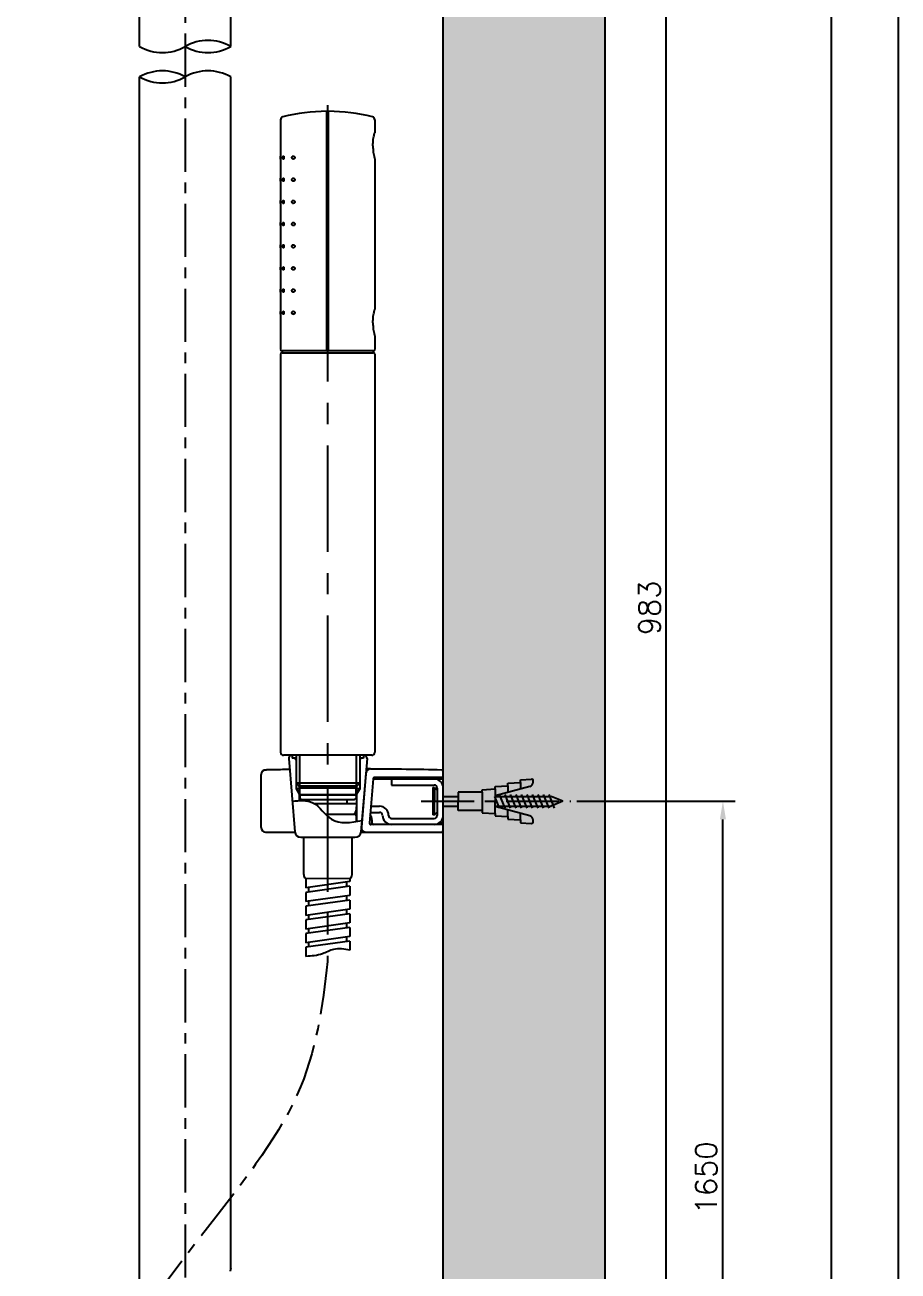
# Model space of a CAD drawing. Extents: x 1512 to 1932, y 441 to 1536.
# Drawn here: x 1788.6 to 1932.4, y 1019.2 to 1224.3 of the extents above; entities that cross this region are included whole.
import ezdxf

# ---------------------------------------------------------------- set-up
doc = ezdxf.new("R2010")
doc.units = 0
doc.header["$LTSCALE"] = 7
doc.header["$MEASUREMENT"] = 0
doc.linetypes.add('CENTER', pattern=[2, 1.25, -0.25, 0.25, -0.25])
doc.layers.get('0').update_dxf_attribs({"color": 2, "linetype": 'CONTINUOUS'})
for name, color, linetype in [('CL', 1, 'CENTER'), ('D', 2, 'CONTINUOUS'), ('DWG', 7, 'CONTINUOUS')]:
    doc.layers.add(name, color=color, linetype=linetype)
doc.styles.add('GHS', font='romans', dxfattribs={"bigfont": 'ghs'})

msp = doc.modelspace()

# ---------------------------------------------------------------- hatches: boundary and pattern name
at = {"layer": 'D'}
h = msp.add_hatch(dxfattribs=at)
h.set_pattern_fill('AR-CONC', color=256, scale=2, style=0)
h.set_pattern_definition([(50, (489.441, 2134.228), (14.3452, -1.25504), [1.5, -16.5]), (355, (489.441, 2134.228), (-2.77503, 15.04384), [1.2, -13.2]), (100.45144, (490.636, 2134.123), (11.57018, 13.7888), [1.2748, -14.02284]), (46.1842, (489.441, 2138.228), (21.34483, -3.31039), [2.25, -24.75]), (96.6356, (491.22, 2137.952), (18.69324, 19.48237), [1.9122, -21.03428]), (351.1842, (489.44, 2138.228), (18.69324, 19.48237), [1.8, -19.8]), (21, (491.441, 2137.228), (11.93814, -8.05238), [1.5, -16.5]), (326, (491.441, 2137.228), (4.86631, 14.503), [1.2, -13.2]), (71.45144, (492.436, 2136.557), (16.80445, 6.45062), [1.2748, -14.02284]), (37.5, (489.441, 2134.228), (0.243197, 6.657877), [0, -13.04, 0, -13.4, 0, -13.25]), (7.5, (489.441, 2134.228), (5.26139, 7.888234), [0, -7.64, 0, -12.74, 0, -5.05]), (327.5, (484.981, 2134.228), (10.676449, -0.451097), [0, -5, 0, -15.6, 0, -20.7]), (317.5, (482.981, 2134.228), (11.663723, 2.0021), [0, -6.5, 0, -10.36, 0, -14.7])])
h.paths.add_polyline_path([(1857.48, 1352.47), (1884.07, 1352.47), (1884.07, 888.85), (1857.48, 888.85)])

# ---------------------------------------------------------------- linework, layer by layer
at = {"color": 7, "linetype": 'Continuous'}
for p, q in [((1830.69, 1208.71), (1830.69, 1202.74)), ((1838.29, 1170.67), (1838.29, 1210.12)), ((1838.29, 1209.62), (1838.59, 1209.62)), ((1838.59, 1170.67), (1838.59, 1210.12)), ((1846.19, 1208.71), (1846.19, 1206.6)), ((1830.69, 1202.26), (1830.69, 1199.09)), ((1846.19, 1202.3), (1846.19, 1177.47)), ((1830.69, 1198.61), (1830.69, 1195.44)), ((1830.69, 1194.96), (1830.69, 1191.79)), ((1830.69, 1191.31), (1830.69, 1188.14)), ((1830.69, 1187.66), (1830.69, 1184.49)), ((1830.69, 1184.01), (1830.69, 1180.84)), ((1830.69, 1180.36), (1830.69, 1177.19)), ((1830.69, 1176.71), (1830.69, 1170.92)), ((1846.19, 1173.17), (1846.19, 1170.92)), ((1830.69, 1170.12), (1830.69, 1104.62)), ((1830.94, 1170.67), (1830.94, 1170.37)), ((1845.94, 1170.67), (1830.94, 1170.67)), ((1830.94, 1170.37), (1845.94, 1170.37)), ((1845.94, 1170.67), (1845.94, 1170.37)), ((1846.19, 1170.12), (1846.19, 1104.62)), ((1845.69, 1104.12), (1831.19, 1104.12))]:
    msp.add_line(p, q, dxfattribs=at)
at = {"color": 4}
msp.add_lwpolyline([(1546.38, 1423.32), (1921.38, 1423.32), (1921.38, 874.32), (1546.38, 874.32)], close=True, dxfattribs=at)
at = {"color": 7, "linetype": 'Continuous'}
for centre, radius, start, end in [((1831.19, 1208.71), 0.5, 104.2269, 180), ((1838.44, 1180.12), 30, 90.2971, 104.2269), ((1838.44, 1180.12), 30, 75.7731, 89.7029), ((1845.69, 1208.71), 0.5, 0, 75.7731), ((1830.94, 1170.92), 0.25, 180, 270), ((1830.94, 1170.12), 0.25, 90, 180), ((1845.94, 1170.92), 0.25, 270, 0), ((1845.94, 1170.12), 0.25, 0, 90), ((1831.19, 1104.62), 0.5, 180, 270), ((1845.69, 1104.62), 0.5, 270, 0)]:
    msp.add_arc(centre, radius, start, end, dxfattribs=at)
for points in [[(1845.89, 1204.45), (1845.91, 1205), (1845.96, 1205.52), (1846.04, 1205.97), (1846.12, 1206.32), (1846.17, 1206.53), (1846.19, 1206.6)], [(1846.17, 1206.53), (1846.19, 1206.6)], [(1845.89, 1204.45), (1845.91, 1203.9), (1845.96, 1203.38), (1846.04, 1202.93), (1846.12, 1202.59), (1846.17, 1202.37), (1846.19, 1202.3)], [(1830.69, 1202.7), (1830.69, 1202.74), (1830.69, 1202.7), (1830.69, 1202.61), (1830.69, 1202.5)], [(1830.69, 1202.5), (1830.69, 1202.61), (1830.69, 1202.7), (1830.69, 1202.74), (1830.69, 1202.7), (1830.69, 1202.61)], [(1830.69, 1202.7), (1830.69, 1202.74)], [(1830.69, 1202.7), (1830.69, 1202.74)], [(1830.69, 1202.5), (1830.69, 1202.39), (1830.69, 1202.31)], [(1830.69, 1202.39), (1830.69, 1202.5)], [(1830.69, 1202.31), (1830.69, 1202.26), (1830.69, 1202.31), (1830.69, 1202.39)], [(1830.69, 1202.31), (1830.69, 1202.26)], [(1830.69, 1202.31), (1830.69, 1202.26)], [(1831.07, 1202.5), (1831.08, 1202.61)], [(1831.16, 1202.25), (1831.14, 1202.26), (1831.1, 1202.31), (1831.08, 1202.39), (1831.07, 1202.5)], [(1831.08, 1202.61), (1831.1, 1202.69), (1831.14, 1202.74), (1831.16, 1202.75)], [(1831.16, 1202.75), (1831.18, 1202.74), (1831.22, 1202.69), (1831.24, 1202.61), (1831.25, 1202.5)], [(1831.24, 1202.39), (1831.22, 1202.31), (1831.18, 1202.26), (1831.16, 1202.25)], [(1831.25, 1202.5), (1831.24, 1202.39)], [(1832.56, 1202.5), (1832.58, 1202.6), (1832.63, 1202.69), (1832.71, 1202.74), (1832.79, 1202.75)], [(1832.79, 1202.25), (1832.75, 1202.25), (1832.68, 1202.28), (1832.62, 1202.33), (1832.58, 1202.41), (1832.56, 1202.5)], [(1832.79, 1202.75), (1832.81, 1202.75), (1832.89, 1202.72), (1832.97, 1202.67), (1833.01, 1202.59), (1833.03, 1202.5)], [(1833.03, 1202.5), (1833.02, 1202.42), (1832.98, 1202.35), (1832.91, 1202.29), (1832.84, 1202.26), (1832.79, 1202.25)], [(1846.17, 1202.37), (1846.19, 1202.3)], [(1830.69, 1199.05), (1830.69, 1199.09), (1830.69, 1199.05), (1830.69, 1198.96), (1830.69, 1198.85)], [(1830.69, 1199.05), (1830.69, 1199.09)], [(1830.69, 1199.05), (1830.69, 1199.09)], [(1830.69, 1198.85), (1830.69, 1198.96), (1830.69, 1199.05), (1830.69, 1199.09), (1830.69, 1199.05), (1830.69, 1198.96)], [(1830.69, 1198.85), (1830.69, 1198.74), (1830.69, 1198.66)], [(1830.69, 1198.74), (1830.69, 1198.85)], [(1830.69, 1198.66), (1830.69, 1198.61), (1830.69, 1198.66), (1830.69, 1198.74)], [(1830.69, 1198.66), (1830.69, 1198.61)], [(1830.69, 1198.66), (1830.69, 1198.61)], [(1831.07, 1198.85), (1831.08, 1198.96)], [(1831.16, 1198.6), (1831.14, 1198.61), (1831.1, 1198.66), (1831.08, 1198.74), (1831.07, 1198.85)], [(1831.08, 1198.96), (1831.1, 1199.04), (1831.14, 1199.09), (1831.16, 1199.1)], [(1831.16, 1199.1), (1831.18, 1199.09), (1831.22, 1199.04), (1831.24, 1198.96), (1831.25, 1198.85)], [(1831.24, 1198.74), (1831.22, 1198.66), (1831.18, 1198.61), (1831.16, 1198.6)], [(1831.25, 1198.85), (1831.24, 1198.74)], [(1832.56, 1198.85), (1832.58, 1198.95), (1832.63, 1199.04), (1832.71, 1199.09), (1832.79, 1199.1)], [(1832.79, 1198.6), (1832.75, 1198.6), (1832.68, 1198.63), (1832.62, 1198.68), (1832.58, 1198.76), (1832.56, 1198.85)], [(1832.79, 1199.1), (1832.81, 1199.1), (1832.89, 1199.07), (1832.97, 1199.02), (1833.01, 1198.94), (1833.03, 1198.85)], [(1833.03, 1198.85), (1833.02, 1198.77), (1832.98, 1198.7), (1832.91, 1198.64), (1832.84, 1198.61), (1832.79, 1198.6)], [(1830.69, 1195.4), (1830.69, 1195.44), (1830.69, 1195.4), (1830.69, 1195.31), (1830.69, 1195.2)], [(1830.69, 1195.2), (1830.69, 1195.31), (1830.69, 1195.4), (1830.69, 1195.44), (1830.69, 1195.4), (1830.69, 1195.31)], [(1830.69, 1195.4), (1830.69, 1195.44)], [(1830.69, 1195.4), (1830.69, 1195.44)], [(1830.69, 1195.2), (1830.69, 1195.09), (1830.69, 1195.01)], [(1830.69, 1195.09), (1830.69, 1195.2)], [(1830.69, 1195.01), (1830.69, 1194.96), (1830.69, 1195.01), (1830.69, 1195.09)], [(1830.69, 1195.01), (1830.69, 1194.96)], [(1830.69, 1195.01), (1830.69, 1194.96)], [(1831.07, 1195.2), (1831.08, 1195.31)], [(1831.16, 1194.95), (1831.14, 1194.96), (1831.1, 1195.01), (1831.08, 1195.09), (1831.07, 1195.2)], [(1831.08, 1195.31), (1831.1, 1195.39), (1831.14, 1195.44), (1831.16, 1195.45)], [(1831.16, 1195.45), (1831.18, 1195.44), (1831.22, 1195.39), (1831.24, 1195.31), (1831.25, 1195.2)], [(1831.24, 1195.09), (1831.22, 1195.01), (1831.18, 1194.96), (1831.16, 1194.95)], [(1831.25, 1195.2), (1831.24, 1195.09)], [(1832.56, 1195.2), (1832.58, 1195.3), (1832.63, 1195.39), (1832.71, 1195.44), (1832.79, 1195.45)], [(1832.79, 1194.95), (1832.75, 1194.95), (1832.68, 1194.98), (1832.62, 1195.03), (1832.58, 1195.11), (1832.56, 1195.2)], [(1832.79, 1195.45), (1832.81, 1195.45), (1832.89, 1195.42), (1832.97, 1195.37), (1833.01, 1195.29), (1833.03, 1195.2)], [(1833.03, 1195.2), (1833.02, 1195.12), (1832.98, 1195.05), (1832.91, 1194.99), (1832.84, 1194.96), (1832.79, 1194.95)], [(1830.69, 1191.75), (1830.69, 1191.79), (1830.69, 1191.75), (1830.69, 1191.66), (1830.69, 1191.55)], [(1830.69, 1191.55), (1830.69, 1191.66), (1830.69, 1191.75), (1830.69, 1191.79), (1830.69, 1191.75), (1830.69, 1191.66)], [(1830.69, 1191.75), (1830.69, 1191.79)], [(1830.69, 1191.75), (1830.69, 1191.79)], [(1831.08, 1191.66), (1831.1, 1191.74), (1831.14, 1191.79), (1831.16, 1191.8)], [(1831.16, 1191.8), (1831.18, 1191.79), (1831.22, 1191.74), (1831.24, 1191.66), (1831.25, 1191.55)], [(1832.56, 1191.55), (1832.58, 1191.65), (1832.63, 1191.74), (1832.71, 1191.79), (1832.79, 1191.8)], [(1832.79, 1191.8), (1832.81, 1191.8), (1832.89, 1191.77), (1832.97, 1191.72), (1833.01, 1191.64), (1833.03, 1191.55)], [(1830.69, 1191.55), (1830.69, 1191.44), (1830.69, 1191.36)], [(1830.69, 1191.44), (1830.69, 1191.55)], [(1830.69, 1191.36), (1830.69, 1191.31), (1830.69, 1191.36), (1830.69, 1191.44)], [(1830.69, 1191.36), (1830.69, 1191.31)], [(1830.69, 1191.36), (1830.69, 1191.31)], [(1831.07, 1191.55), (1831.08, 1191.66)], [(1831.16, 1191.3), (1831.14, 1191.31), (1831.1, 1191.36), (1831.08, 1191.44), (1831.07, 1191.55)], [(1831.24, 1191.44), (1831.22, 1191.36), (1831.18, 1191.31), (1831.16, 1191.3)], [(1831.25, 1191.55), (1831.24, 1191.44)], [(1832.79, 1191.3), (1832.75, 1191.3), (1832.68, 1191.33), (1832.62, 1191.38), (1832.58, 1191.46), (1832.56, 1191.55)], [(1833.03, 1191.55), (1833.02, 1191.47), (1832.98, 1191.4), (1832.91, 1191.34), (1832.84, 1191.31), (1832.79, 1191.3)], [(1830.69, 1188.1), (1830.69, 1188.14), (1830.69, 1188.1), (1830.69, 1188.01), (1830.69, 1187.9)], [(1830.69, 1187.9), (1830.69, 1188.01), (1830.69, 1188.1), (1830.69, 1188.14), (1830.69, 1188.1), (1830.69, 1188.01)], [(1830.69, 1188.1), (1830.69, 1188.14)], [(1830.69, 1188.1), (1830.69, 1188.14)], [(1830.69, 1187.9), (1830.69, 1187.79), (1830.69, 1187.71)], [(1830.69, 1187.79), (1830.69, 1187.9)], [(1830.69, 1187.71), (1830.69, 1187.66), (1830.69, 1187.71), (1830.69, 1187.79)], [(1830.69, 1187.71), (1830.69, 1187.66)], [(1830.69, 1187.71), (1830.69, 1187.66)], [(1831.07, 1187.9), (1831.08, 1188.01)], [(1831.16, 1187.65), (1831.14, 1187.66), (1831.1, 1187.71), (1831.08, 1187.79), (1831.07, 1187.9)], [(1831.08, 1188.01), (1831.1, 1188.09), (1831.14, 1188.14), (1831.16, 1188.15)], [(1831.16, 1188.15), (1831.18, 1188.14), (1831.22, 1188.09), (1831.24, 1188.01), (1831.25, 1187.9)], [(1831.24, 1187.79), (1831.22, 1187.71), (1831.18, 1187.66), (1831.16, 1187.65)], [(1831.25, 1187.9), (1831.24, 1187.79)], [(1832.56, 1187.9), (1832.58, 1188), (1832.63, 1188.09), (1832.71, 1188.14), (1832.79, 1188.15)], [(1832.79, 1187.65), (1832.75, 1187.65), (1832.68, 1187.68), (1832.62, 1187.73), (1832.58, 1187.81), (1832.56, 1187.9)], [(1832.79, 1188.15), (1832.81, 1188.15), (1832.89, 1188.12), (1832.97, 1188.07), (1833.01, 1187.99), (1833.03, 1187.9)], [(1833.03, 1187.9), (1833.02, 1187.82), (1832.98, 1187.75), (1832.91, 1187.69), (1832.84, 1187.66), (1832.79, 1187.65)], [(1830.69, 1184.45), (1830.69, 1184.49), (1830.69, 1184.45), (1830.69, 1184.36), (1830.69, 1184.25)], [(1830.69, 1184.25), (1830.69, 1184.36), (1830.69, 1184.45), (1830.69, 1184.49), (1830.69, 1184.45), (1830.69, 1184.36)], [(1830.69, 1184.45), (1830.69, 1184.49)], [(1830.69, 1184.45), (1830.69, 1184.49)], [(1830.69, 1184.25), (1830.69, 1184.14), (1830.69, 1184.06)], [(1830.69, 1184.14), (1830.69, 1184.25)], [(1830.69, 1184.06), (1830.69, 1184.01), (1830.69, 1184.06), (1830.69, 1184.14)], [(1830.69, 1184.06), (1830.69, 1184.01)], [(1830.69, 1184.06), (1830.69, 1184.01)], [(1831.07, 1184.25), (1831.08, 1184.36)], [(1831.16, 1184), (1831.14, 1184.01), (1831.1, 1184.06), (1831.08, 1184.14), (1831.07, 1184.25)], [(1831.08, 1184.36), (1831.1, 1184.44), (1831.14, 1184.49), (1831.16, 1184.5)], [(1831.16, 1184.5), (1831.18, 1184.49), (1831.22, 1184.44), (1831.24, 1184.36), (1831.25, 1184.25)], [(1831.24, 1184.14), (1831.22, 1184.06), (1831.18, 1184.01), (1831.16, 1184)], [(1831.25, 1184.25), (1831.24, 1184.14)], [(1832.56, 1184.25), (1832.58, 1184.35), (1832.63, 1184.44), (1832.71, 1184.49), (1832.79, 1184.5)], [(1832.79, 1184), (1832.75, 1184), (1832.68, 1184.03), (1832.62, 1184.08), (1832.58, 1184.16), (1832.56, 1184.25)], [(1832.79, 1184.5), (1832.81, 1184.5), (1832.89, 1184.47), (1832.97, 1184.42), (1833.01, 1184.34), (1833.03, 1184.25)], [(1833.03, 1184.25), (1833.02, 1184.17), (1832.98, 1184.1), (1832.91, 1184.04), (1832.84, 1184.01), (1832.79, 1184)], [(1830.69, 1180.8), (1830.69, 1180.84), (1830.69, 1180.8), (1830.69, 1180.71), (1830.69, 1180.6)], [(1830.69, 1180.6), (1830.69, 1180.71), (1830.69, 1180.8), (1830.69, 1180.84), (1830.69, 1180.8), (1830.69, 1180.71)], [(1830.69, 1180.8), (1830.69, 1180.84)], [(1830.69, 1180.8), (1830.69, 1180.84)], [(1830.69, 1180.6), (1830.69, 1180.49), (1830.69, 1180.41)], [(1830.69, 1180.49), (1830.69, 1180.6)], [(1830.69, 1180.41), (1830.69, 1180.36), (1830.69, 1180.41), (1830.69, 1180.49)], [(1830.69, 1180.41), (1830.69, 1180.36)], [(1830.69, 1180.41), (1830.69, 1180.36)], [(1831.07, 1180.6), (1831.08, 1180.71)], [(1831.16, 1180.35), (1831.14, 1180.36), (1831.1, 1180.41), (1831.08, 1180.49), (1831.07, 1180.6)], [(1831.08, 1180.71), (1831.1, 1180.79), (1831.14, 1180.84), (1831.16, 1180.85)], [(1831.16, 1180.85), (1831.18, 1180.84), (1831.22, 1180.79), (1831.24, 1180.71), (1831.25, 1180.6)], [(1831.24, 1180.49), (1831.22, 1180.41), (1831.18, 1180.36), (1831.16, 1180.35)], [(1831.25, 1180.6), (1831.24, 1180.49)], [(1832.56, 1180.6), (1832.58, 1180.7), (1832.63, 1180.79), (1832.71, 1180.84), (1832.79, 1180.85)], [(1832.79, 1180.35), (1832.75, 1180.35), (1832.68, 1180.38), (1832.62, 1180.43), (1832.58, 1180.51), (1832.56, 1180.6)], [(1832.79, 1180.85), (1832.81, 1180.85), (1832.89, 1180.82), (1832.97, 1180.77), (1833.01, 1180.69), (1833.03, 1180.6)], [(1833.03, 1180.6), (1833.02, 1180.52), (1832.98, 1180.45), (1832.91, 1180.39), (1832.84, 1180.36), (1832.79, 1180.35)], [(1845.89, 1175.32), (1845.91, 1175.87), (1845.96, 1176.39), (1846.04, 1176.84), (1846.12, 1177.18), (1846.17, 1177.4), (1846.19, 1177.47)], [(1846.17, 1177.4), (1846.19, 1177.47)], [(1830.69, 1177.15), (1830.69, 1177.19), (1830.69, 1177.15), (1830.69, 1177.06), (1830.69, 1176.95)], [(1830.69, 1176.95), (1830.69, 1177.06), (1830.69, 1177.15), (1830.69, 1177.19), (1830.69, 1177.15), (1830.69, 1177.06)], [(1830.69, 1177.15), (1830.69, 1177.19)], [(1830.69, 1177.15), (1830.69, 1177.19)], [(1830.69, 1176.95), (1830.69, 1176.84), (1830.69, 1176.76)], [(1830.69, 1176.84), (1830.69, 1176.95)], [(1830.69, 1176.76), (1830.69, 1176.71), (1830.69, 1176.76), (1830.69, 1176.84)], [(1830.69, 1176.76), (1830.69, 1176.71)], [(1830.69, 1176.76), (1830.69, 1176.71)], [(1831.07, 1176.95), (1831.08, 1177.06)], [(1831.16, 1176.7), (1831.14, 1176.71), (1831.1, 1176.76), (1831.08, 1176.84), (1831.07, 1176.95)], [(1831.08, 1177.06), (1831.1, 1177.14), (1831.14, 1177.19), (1831.16, 1177.2)], [(1831.16, 1177.2), (1831.18, 1177.19), (1831.22, 1177.14), (1831.24, 1177.06), (1831.25, 1176.95)], [(1831.24, 1176.84), (1831.22, 1176.76), (1831.18, 1176.71), (1831.16, 1176.7)], [(1831.25, 1176.95), (1831.24, 1176.84)], [(1832.56, 1176.95), (1832.58, 1177.05), (1832.63, 1177.14), (1832.71, 1177.19), (1832.79, 1177.2)], [(1832.79, 1176.7), (1832.75, 1176.7), (1832.68, 1176.73), (1832.62, 1176.78), (1832.58, 1176.86), (1832.56, 1176.95)], [(1832.79, 1177.2), (1832.81, 1177.2), (1832.89, 1177.17), (1832.97, 1177.12), (1833.01, 1177.04), (1833.03, 1176.95)], [(1833.03, 1176.95), (1833.02, 1176.87), (1832.98, 1176.8), (1832.91, 1176.74), (1832.84, 1176.71), (1832.79, 1176.7)], [(1845.89, 1175.32), (1845.91, 1174.77), (1845.96, 1174.25), (1846.04, 1173.8), (1846.12, 1173.45), (1846.17, 1173.24), (1846.19, 1173.17)], [(1846.17, 1173.24), (1846.19, 1173.17)]]:
    msp.add_spline(points, degree=3, dxfattribs=at)
at = {"layer": 'CL'}
for p, q in [((1814.98, 1334.91), (1814.98, 1013.22)), ((1853.83, 1096.56), (1878.5, 1096.56))]:
    msp.add_line(p, q, dxfattribs=at)
at = {"layer": 'CL', "ltscale": 2}
msp.add_line((1838.44, 1211.12), (1838.44, 1070.16), dxfattribs=at)
at = {"layer": 'CL'}
msp.add_open_spline([(1838.44, 1070.16), (1837.55, 1062.79), (1834.78, 1040.04), (1797.66, 1008.44), (1791.21, 957.01), (1793.39, 938.01), (1802.3, 909.47), (1822.66, 903.84), (1830.42, 915.26), (1834.48, 921.23)], degree=3, knots=[159.014287, 159.014287, 159.014287, 159.014287, 196.412609, 274.475479, 327.132394, 368.633604, 384.47453, 402.328787, 421.890606, 421.890606, 421.890606, 421.890606], dxfattribs=at)
at = {"layer": 'D', "ltscale": 0.6}
for p, q in [((1894.2, 974.56), (1894.2, 1283.06)), ((1879.5, 1096.56), (1905.53, 1096.56)), ((1903.53, 888.85), (1903.53, 1093.56))]:
    msp.add_line(p, q, dxfattribs=at)
at = {"layer": 'D'}
for p, q in [((1833.81, 1104.12), (1833.81, 1098.96)), ((1843.16, 1104.12), (1843.16, 1098.96)), ((1833.24, 1103.38), (1833.24, 1098.62)), ((1843.72, 1103.38), (1843.72, 1098.62)), ((1868.09, 1099.54), (1870.19, 1099.66)), ((1868.09, 1099.1), (1868.09, 1099.54)), ((1870.19, 1100.1), (1872.01, 1100.21)), ((1870.19, 1099.66), (1870.19, 1100.1)), ((1870.19, 1099.66), (1870.19, 1098.56)), ((1872.28, 1099.7), (1872.28, 1099.96)), ((1833.24, 1098.62), (1833.76, 1097.73)), ((1843.72, 1098.62), (1843.21, 1097.73)), ((1855.78, 1098.81), (1855.78, 1094.31)), ((1855.78, 1098.81), (1856.03, 1098.81)), ((1856.03, 1098.81), (1856.03, 1096.56)), ((1856.03, 1098.81), (1856.48, 1098.36)), ((1857.48, 1095.76), (1857.48, 1097.36)), ((1857.48, 1097.36), (1859.91, 1097.36)), ((1859.91, 1098.06), (1859.91, 1096.56)), ((1863.91, 1098.06), (1859.91, 1098.06)), ((1863.91, 1098.46), (1866, 1098.58)), ((1863.91, 1098.06), (1863.91, 1098.46)), ((1863.91, 1098.06), (1863.91, 1095.06)), ((1865.92, 1097.36), (1866.7, 1095.44)), ((1866, 1098.99), (1868.09, 1099.1)), ((1866, 1098.58), (1866, 1098.99)), ((1871.72, 1098.98), (1866, 1097.43)), ((1866, 1098.58), (1866, 1096.56)), ((1866, 1097.36), (1875.24, 1097.36)), ((1866.69, 1097.69), (1867.6, 1095.44)), ((1867.6, 1097.69), (1868.51, 1095.44)), ((1868.09, 1099.1), (1868.09, 1097.99)), ((1868.5, 1097.69), (1869.41, 1095.44)), ((1869.41, 1097.69), (1870.32, 1095.44)), ((1870.31, 1097.69), (1871.22, 1095.44)), ((1871.22, 1097.69), (1872.13, 1095.44)), ((1872.12, 1097.69), (1873.03, 1095.44)), ((1873.03, 1097.69), (1873.94, 1095.44)), ((1873.93, 1097.69), (1874.84, 1095.44)), ((1874.84, 1097.69), (1875.75, 1095.44)), ((1877.18, 1096.55), (1875.25, 1097.36)), ((1856.03, 1094.31), (1856.03, 1096.56)), ((1857.48, 1095.76), (1859.91, 1095.76)), ((1859.91, 1095.06), (1859.91, 1096.56)), ((1866, 1094.54), (1866, 1096.56)), ((1866, 1095.76), (1875.24, 1095.76)), ((1871.72, 1094.15), (1866, 1095.69)), ((1877.18, 1096.55), (1875.24, 1095.76)), ((1856.03, 1094.31), (1855.78, 1094.31)), ((1856.03, 1094.31), (1856.48, 1094.76)), ((1863.91, 1095.06), (1859.91, 1095.06)), ((1863.91, 1095.06), (1863.91, 1094.66)), ((1863.91, 1094.66), (1866, 1094.54)), ((1866, 1094.54), (1866, 1094.14)), ((1866, 1094.14), (1868.09, 1094.02)), ((1868.09, 1094.02), (1868.09, 1095.13)), ((1868.09, 1094.02), (1868.09, 1093.58)), ((1868.09, 1093.58), (1870.19, 1093.47)), ((1870.19, 1093.47), (1870.19, 1094.56)), ((1870.19, 1093.47), (1870.19, 1093.02)), ((1872.28, 1093.17), (1872.28, 1093.42)), ((1870.19, 1093.02), (1872.01, 1092.92))]:
    msp.add_line(p, q, dxfattribs=at)
for points in [[(1512.38, 1454.32), (1932.38, 1454.32), (1932.38, 860.32), (1512.38, 860.32)], [(1857.48, 1352.47), (1884.07, 1352.47), (1884.07, 888.85), (1857.48, 888.85)]]:
    msp.add_lwpolyline(points, close=True, dxfattribs=at)
at = {"layer": 'D', "ltscale": 0.6}
for centre, start, end in [((1811.23, 1227.31), 240.1372, 299.8628), ((1818.73, 1214.25), 60.1372, 119.8628), ((1818.73, 1227.31), 240.1372, 299.8628), ((1811.23, 1209.25), 60.1372, 119.8628), ((1818.73, 1209.25), 60.1372, 119.8628), ((1811.23, 1222.31), 240.1372, 299.8628)]:
    msp.add_arc(centre, 7.53, start, end, dxfattribs=at)
at = {"layer": 'D'}
for centre, radius, start, end in [((1871.53, 1099.7), 0.75, 285.1197, 359.9993), ((1872.03, 1099.96), 0.25, 359.9993, 93.2242), ((1871.53, 1093.42), 0.75, 359.9993, 74.8789), ((1872.03, 1093.17), 0.25, 266.7744, 359.9993)]:
    msp.add_arc(centre, radius, start, end, dxfattribs=at)
for points in [[(1832.61, 1096.57), (1835.99, 1096.31), (1839.1, 1093.59), (1844.08, 1093.36)], [(1842.11, 1072.03), (1839.42, 1072.17), (1837.58, 1071.44), (1834.86, 1071.01)]]:
    msp.add_spline(points, degree=3, dxfattribs=at)
at = {"layer": 'D', "ltscale": 0.6}
msp.add_solid([(1903.03, 1093.56), (1904.03, 1093.56), (1903.53, 1096.56)], dxfattribs=at)
at = {"layer": 'DWG'}
for p, q in [((1807.48, 1220.78), (1807.48, 1320.56)), ((1822.48, 1220.78), (1822.48, 1320.56)), ((1807.48, 1013.06), (1807.48, 1215.78)), ((1822.48, 1019.66), (1822.48, 1215.78)), ((1832.61, 1104.12), (1832.61, 1103.62)), ((1833.24, 1103.62), (1832.61, 1103.62)), ((1844.11, 1104.12), (1832.86, 1104.12)), ((1833.01, 1103.62), (1833.24, 1103.38)), ((1833.24, 1104.12), (1833.24, 1099.52)), ((1843.72, 1104.12), (1843.72, 1099.52)), ((1844.36, 1103.62), (1843.72, 1103.62)), ((1843.96, 1103.62), (1843.72, 1103.38)), ((1844.36, 1104.12), (1844.36, 1103.62)), ((1845.48, 1101.87), (1845.49, 1101.87)), ((1857.48, 1091.73), (1857.48, 1101.46)), ((1827.48, 1092.23), (1827.48, 1100.94)), ((1833.99, 1098.77), (1833.24, 1099.52)), ((1843.72, 1099.52), (1833.24, 1099.52)), ((1842.97, 1098.77), (1843.72, 1099.52)), ((1844.74, 1101.18), (1843.99, 1092.29)), ((1845.92, 1100.25), (1845.31, 1093)), ((1845.92, 1100.23), (1857.48, 1100.23)), ((1857.48, 1100.48), (1846.16, 1100.48)), ((1848.98, 1100.23), (1848.98, 1099.23)), ((1833.86, 1098.62), (1833.24, 1098.62)), ((1833.76, 1099.01), (1833.76, 1096.66)), ((1833.85, 1097.37), (1833.85, 1097.12)), ((1833.99, 1098.77), (1842.97, 1098.77)), ((1842.86, 1097.62), (1834.1, 1097.62)), ((1843.72, 1098.62), (1843.11, 1098.62)), ((1843.11, 1097.37), (1843.11, 1097.12)), ((1843.21, 1099.01), (1843.21, 1093.22)), ((1848.98, 1099.23), (1855.98, 1099.23)), ((1856.48, 1098.73), (1856.48, 1094.23)), ((1834.1, 1096.87), (1842.86, 1096.87)), ((1843.21, 1096.12), (1843.21, 1095.94)), ((1845.54, 1095.73), (1846.98, 1095.73)), ((1841.23, 1094.42), (1842.91, 1094.42)), ((1843.16, 1094.17), (1843.16, 1093.21)), ((1845.45, 1094.73), (1846.98, 1094.73)), ((1845.73, 1093.48), (1845.73, 1092.98)), ((1848.98, 1093.73), (1855.98, 1093.73)), ((1828.23, 1091.48), (1833.04, 1091.48)), ((1843.93, 1091.48), (1857.23, 1091.48)), ((1857.48, 1092.73), (1845.56, 1092.73)), ((1856.81, 1092.98), (1857.48, 1092.98)), ((1834.51, 1084.48), (1834.51, 1090.62)), ((1842.46, 1084.48), (1842.46, 1090.62)), ((1842.11, 1083.82), (1834.86, 1083.81)), ((1834.86, 1083.81), (1834.86, 1082.3)), ((1842.11, 1083.32), (1834.86, 1082.3)), ((1841.61, 1082.51), (1841.61, 1083.25)), ((1842.11, 1083.82), (1842.11, 1083.32)), ((1842.11, 1082.58), (1834.86, 1081.56)), ((1834.86, 1081.56), (1834.86, 1080.04)), ((1842.11, 1081.06), (1834.86, 1080.04)), ((1835.36, 1081.63), (1835.36, 1082.37)), ((1841.61, 1080.23), (1841.61, 1080.99)), ((1842.11, 1082.58), (1842.11, 1081.06)), ((1842.11, 1080.3), (1834.86, 1079.29)), ((1834.86, 1079.29), (1834.86, 1077.77)), ((1835.36, 1079.36), (1835.36, 1080.11)), ((1842.11, 1080.3), (1842.11, 1078.79)), ((1842.11, 1078.79), (1834.86, 1077.77)), ((1842.11, 1078.05), (1834.86, 1077.03)), ((1834.86, 1077.03), (1834.86, 1075.52)), ((1835.36, 1077.1), (1835.36, 1077.84)), ((1841.61, 1077.98), (1841.61, 1078.72)), ((1842.11, 1078.05), (1842.11, 1076.54)), ((1842.11, 1076.54), (1834.86, 1075.52)), ((1842.11, 1075.79), (1834.86, 1074.78)), ((1835.36, 1074.85), (1835.36, 1075.59)), ((1841.61, 1075.72), (1841.61, 1076.46)), ((1842.11, 1075.79), (1842.11, 1074.28)), ((1834.86, 1074.78), (1834.86, 1073.26)), ((1842.11, 1074.28), (1834.86, 1073.26)), ((1842.11, 1073.54), (1834.86, 1072.52)), ((1835.36, 1072.59), (1835.36, 1073.33)), ((1841.61, 1073.47), (1841.61, 1074.21)), ((1842.11, 1073.54), (1842.11, 1072.03)), ((1834.86, 1072.52), (1834.86, 1071.01)), ((1822.47, 1019.63), (1822.48, 1019.66)), ((1822.48, 1019.66), (1822.48, 1019.69)), ((1822.48, 1019.69), (1822.48, 1019.66))]:
    msp.add_line(p, q, dxfattribs=at)
at = {"layer": 'DWG', "color": 7}
for p, q in [((1832.03, 1103.58), (1833.03, 1091.54)), ((1832.61, 1104.12), (1832.52, 1104.12)), ((1844.36, 1104.12), (1832.52, 1104.12)), ((1844.94, 1103.58), (1843.93, 1091.54)), ((1844.36, 1104.12), (1844.44, 1104.12)), ((1833.86, 1099.12), (1843.11, 1099.12)), ((1833.86, 1097.62), (1833.86, 1099.12)), ((1833.86, 1097.62), (1843.11, 1097.62)), ((1843.11, 1097.62), (1843.11, 1099.12)), ((1834.03, 1090.62), (1842.94, 1090.62)), ((1842.91, 1090.62), (1842.94, 1090.62))]:
    msp.add_line(p, q, dxfattribs=at)
at = {"layer": 'DWG', "linetype": 'Continuous'}
for p, q in [((1835.36, 1096.87), (1835.36, 1096.54)), ((1843.21, 1096.12), (1836.33, 1096.12)), ((1841.61, 1096.87), (1841.61, 1096.12)), ((1843.21, 1095.94), (1843.06, 1094.85)), ((1838.11, 1094.42), (1842.79, 1094.42)), ((1841.23, 1094.42), (1841.61, 1094.42))]:
    msp.add_line(p, q, dxfattribs=at)
at = {"layer": 'DWG', "color": 7}
for centre, radius, start, end in [((1832.52, 1103.62), 0.5, 90, 184.7636), ((1844.44, 1103.62), 0.5, 355.2364, 90), ((1834.03, 1091.62), 1, 184.7636, 270), ((1842.94, 1091.62), 1, 270, 355.2364)]:
    msp.add_arc(centre, radius, start, end, dxfattribs=at)
at = {"layer": 'DWG'}
for centre, radius, start, end in [((1845.49, 1101.12), 0.75, 90.3529, 175.1951), ((1842.48, 468.86), 633.01, 88.66429, 89.72762), ((1857.23, 1101.46), 0.25, 0, 88.6643), ((1846.16, 1100.23), 0.25, 90, 175.2), ((1855.98, 1098.73), 1.5, 0, 90), ((1834.1, 1097.37), 0.25, 90, 180), ((1842.86, 1097.37), 0.25, 0.0001, 90), ((1855.98, 1098.73), 0.5, 0, 90), ((1834.1, 1097.12), 0.25, 180, 270), ((1842.86, 1097.12), 0.25, 270, 0), ((1846.98, 1094.23), 1.5, 0, 90), ((1842.57, 1094.92), 0.5, 270, 352.4926), ((1842.91, 1094.17), 0.25, 359.9997, 89.9998), ((1844.48, 1093.48), 1.25, 0, 41.5201), ((1846.98, 1094.23), 0.5, 0, 90), ((1848.98, 1094.23), 1.5, 180, 270), ((1848.98, 1094.23), 0.5, 180, 270), ((1855.98, 1094.23), 0.5, 270, 0), ((1855.98, 1094.23), 1.5, 270, 0), ((1828.23, 1092.23), 0.75, 180, 270), ((1844.74, 1092.23), 0.75, 175.2, 270), ((1845.56, 1092.98), 0.25, 175.2, 270), ((1845.98, 1092.98), 0.25, 180, 269.9999), ((1857.23, 1091.73), 0.25, 270, 0), ((1835.26, 1084.45), 0.75, 178.2676, 237.8), ((1841.71, 1084.45), 0.75, 302.2, 1.7324), ((1829.3, 1017.98), 7.03, 168.0307, 169.7911), ((1829.51, 1017.93), 7.24, 168.0012, 168.5351), ((1829.96, 1017.84), 7.71, 167.7649, 168.0029), ((1829.76, 1017.88), 7.5, 167.8318, 168.0386), ((1829.41, 1017.96), 7.14, 166.491, 167.7897), ((1829.16, 1018.01), 6.89, 166.461, 167.8542), ((1830.56, 1017.68), 8.32, 166.2, 166.4532), ((1829.18, 1018), 6.91, 168.5342, 169.7732)]:
    msp.add_arc(centre, radius, start, end, dxfattribs=at)
for points in [[(1828.97, 1101.71), (1828.92, 1101.71), (1828.83, 1101.71), (1828.74, 1101.71), (1828.66, 1101.7), (1828.58, 1101.7), (1828.51, 1101.7), (1828.44, 1101.7), (1828.39, 1101.7), (1828.34, 1101.69), (1828.3, 1101.69), (1828.26, 1101.69), (1828.23, 1101.69), (1828.21, 1101.69), (1828.18, 1101.69), (1828.14, 1101.68), (1828.09, 1101.67), (1828.02, 1101.66), (1827.96, 1101.64), (1827.89, 1101.61), (1827.83, 1101.57), (1827.76, 1101.52), (1827.7, 1101.47), (1827.65, 1101.41), (1827.6, 1101.34), (1827.56, 1101.27), (1827.52, 1101.19), (1827.5, 1101.1), (1827.48, 1101.01), (1827.48, 1100.96)], [(1828.21, 1101.69), (1827.99, 1101.65), (1827.78, 1101.54), (1827.62, 1101.37), (1827.52, 1101.17), (1827.49, 1101.02)]]:
    msp.add_spline(points, degree=3, dxfattribs=at)
for points, knots in [([(1832.18, 1101.77), (1831.88, 1101.77), (1831.18, 1101.76), (1830.11, 1101.74), (1829.34, 1101.72), (1828.97, 1101.71)], [0.485728, 0.485728, 0.485728, 0.485728, 2.244718, 4.682835, 6.910113, 6.910113, 6.910113, 6.910113]), ([(1845.44, 1101.87), (1845.42, 1101.87), (1845.31, 1101.87), (1845.09, 1101.87), (1844.9, 1101.87), (1844.79, 1101.87)], [0, 0, 0, 0, 0.106406, 0.675881, 1.292148, 1.292148, 1.292148, 1.292148])]:
    msp.add_open_spline(points, degree=3, knots=knots, dxfattribs=at)

# ---------------------------------------------------------------- texts
at = {"layer": 'D', "ltscale": 0.6, "char_height": 3.5, "attachment_point": 5, "rotation": 90, "style": 'GHS'}
for s, insert in [('\\A1;983', (1891.45, 1128.38)), ('\\A1;1650', (1900.78, 1034.56))]:
    msp.add_mtext(s, dxfattribs=dict(at, insert=insert))

doc.saveas('drawing.dxf')
